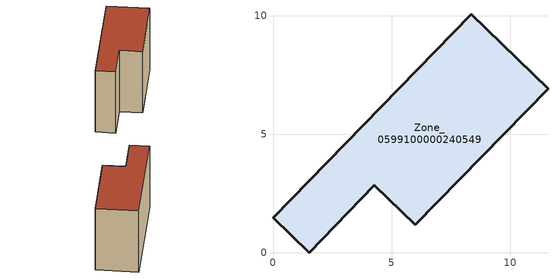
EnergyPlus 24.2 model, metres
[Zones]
Zone_0599100000240549
 floor ground (C_G): 0,1.47 8.36,10.06 11.6,6.92 6.01,1.18 4.28,2.85 1.52,0 z0
 wall outside (C_F): 8.36,10.06 0,1.47 1.52,0 4.28,2.85 6.01,1.18 11.6,6.92 8.36,10.06 z0:7.57
 roof outside (C_R): 11.6,6.92 8.36,10.06 0,1.47 1.52,0 4.28,2.85 6.01,1.18 z7.57
[BUILDING]
Pand.0599100000240549: North Axis=0; Terrain=City; Loads Convergence Tolerance Value=0.04; Temperature Convergence Tolerance Value=0.4; Solar Distribution=FullExterior; Maximum Number of Warmup Days=25; Minimum Number of Warmup Days=1
[Site:Location]
Rotterdam.The.Hague.AP_ZH_NLD Design_Conditions: Latitude=51.96; Longitude=4.45; Time Zone=1; Elevation=-4.5
[SITE:GROUNDTEMPERATURE:BUILDINGSURFACE]
18, 18, 18, 18, 18, 18, 18, 18, 18, 18, 18, 18
[MATERIAL] Thermal Absorptance=0.9; Solar Absorptance=0.7; Visible Absorptance=0.7
Name | Roughness | Thickness | Conductivity | Density | Specific Heat
G.TI.1946 | MediumSmooth | 0.15 | 1 | 540 | 1210
F.TI.1946 | Rough | 0.3 | 0.857143 | 1920 | 840
R.TI.1946 | MediumRough | 0.2 | 0.1 | 1500 | 1000
[CONSTRUCTION]
C_G: G.TI.1946
C_F: F.TI.1946
C_R: R.TI.1946
[ZONE]
Zone_0599100000240549: Type=1; Multiplier=1; Ceiling Height=Autocalculate; Volume=Autocalculate; Floor Area=autocalculate; Part of Total Floor Area=Yes
[ZONEINFILTRATION:DESIGNFLOWRATE]
Infil_Zone_0599100000240549: Zone or ZoneList or Space or SpaceList=Zone_0599100000240549; Schedule=AlwaysOn; Design Flow Rate Calculation Method=Flow/Area; Flow Rate per Floor Area=0.003; Constant Term Coefficient=1; Temperature Term Coefficient=0; Velocity Term Coefficient=0; Velocity Squared Term Coefficient=0
[HVACTEMPLATE:ZONE:IDEALLOADSAIRSYSTEM]
Zone_0599100000240549: Maximum Heating Supply Air Temperature=50; Minimum Cooling Supply Air Temperature=13; Maximum Heating Supply Air Humidity Ratio=0.0156; Minimum Cooling Supply Air Humidity Ratio=0.0077; Heating Limit=NoLimit; Cooling Limit=NoLimit; Dehumidification Control Type=ConstantSensibleHeatRatio; Cooling Sensible Heat Ratio=0.7; Dehumidification Setpoint=60; Humidification Control Type=None; Humidification Setpoint=30; Outdoor Air Method=None; Outdoor Air Flow Rate per Person=0.00944; Outdoor Air Flow Rate per Zone Floor Area=0; Outdoor Air Flow Rate per Zone=0; Demand Controlled Ventilation Type=None; Outdoor Air Economizer Type=NoEconomizer; Heat Recovery Type=None; Sensible Heat Recovery Effectiveness=0.7; Latent Heat Recovery Effectiveness=0.65
[ZONECONTROL:THERMOSTAT]
ThermostatControl_Zone_0599100000240549: Zone or ZoneList=Zone_0599100000240549; Control Type Schedule=DualSetpointControlType; Control 1=Thermostat_Zone_0599100000240549; Temperature Difference Between Cutout And Setpoint=0
[THERMOSTATSETPOINT:DUALSETPOINT]
Thermostat_Zone_0599100000240549: Heating Setpoint Temperature Schedule=HeatingSetpoint_Zone_0599100000240549; Cooling Setpoint Temperature Schedule=CoolingSetpoint_Zone_0599100000240549
[SCHEDULE:COMPACT]
HeatingSetpoint_Zone_0599100000240549: Through: 12/31, For: AllDays, Until: 24:00, 21
CoolingSetpoint_Zone_0599100000240549: Through: 12/31, For: AllDays, Until: 24:00, 24
DualSetpointControlType: Through: 12/31, For: AllDays, Until: 24:00, 4
AlwaysOn: Through: 12/31, For: AllDays, Until: 24:00, 1
